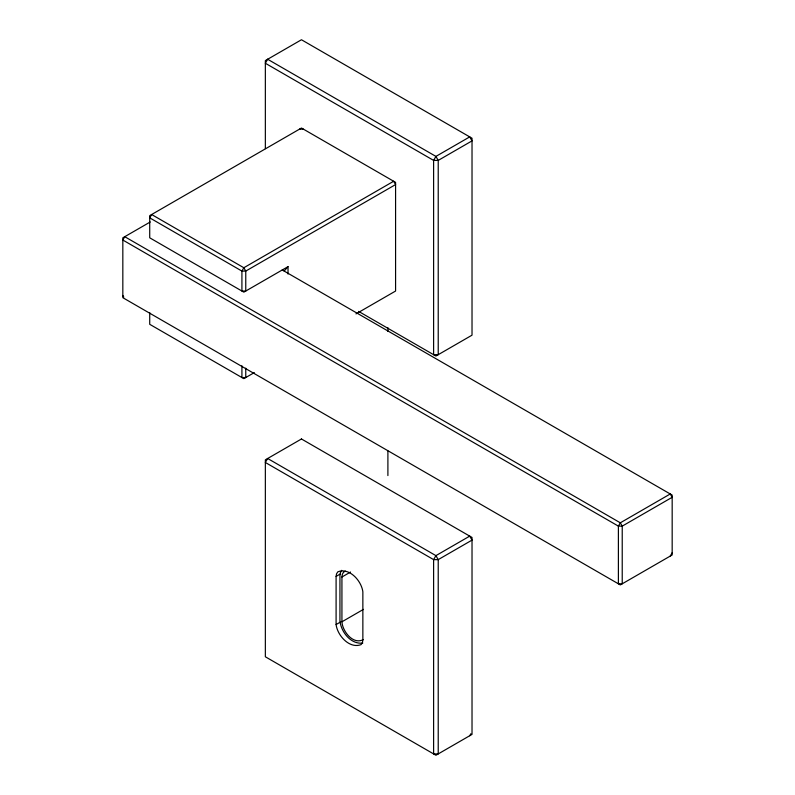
<?xml version="1.0" encoding="UTF-8"?>
<svg xmlns="http://www.w3.org/2000/svg" width="795" height="795" viewBox="0 0 795 795"><rect width="100%" height="100%" fill="white"/><g stroke="black" fill="none" stroke-linecap="round" stroke-linejoin="round"><path stroke-width="1.19" d="M363.176 639.657C353.02 644.954 342.486 631.28 341.93 621.799L341.93 577.011L342.337 574.288L343.47 572.311L345.278 571.088M336.096 576.405L336.553 573.742L337.895 571.784C349.492 567.302 361.546 580.956 362.858 591.848L362.858 640.005L362.401 642.668L361.069 644.626C349.472 649.108 337.408 635.444 336.096 624.552L336.096 576.405L340.34 573.95M341.731 570.343L340.399 572.678L339.942 575.739L339.942 620.776C340.966 631.777 350.814 644.636 362.788 643.066M469.726 735.733L470.869 733.735M670.245 556.073L672.173 552.754M284.173 271.075L288.019 266.643L288.019 274.036M150.255 221.974L122.828 237.804L122.828 297.688L620.309 584.911L672.173 554.97L672.173 495.086L282.185 269.932M288.019 266.643L243.836 292.143L149.718 237.804L149.718 215.634L301.464 128.025L395.582 182.363L395.582 291.04L355.981 313.896M254.32 372.597L243.836 378.649L149.718 324.31L149.718 312.564M341.93 577.011L350.535 572.042M336.096 624.552L340.34 622.107M341.93 621.799L363.444 609.377M299.536 129.128L303.382 129.128M358.595 311.382L435.918 356.021L472.021 335.172L472.021 138.221L301.464 39.75L265.351 60.599L265.351 148.645M122.828 295.472L123.791 297.141M387.9 327.709L387.9 331.406M387.9 450.924L387.9 475.569M245.764 368.145L245.764 377.536L241.918 377.536L241.918 365.799M124.755 236.701L122.828 240.03L618.391 526.131L622.227 526.131L672.173 497.302L670.245 493.973L620.309 522.812L618.391 526.131L618.391 583.798L622.227 583.798L622.227 526.131L620.309 522.812L124.755 236.701M151.646 214.521L149.718 217.85L241.918 271.075L245.764 271.075L395.582 184.579L393.654 181.25L243.836 267.746L241.918 271.075L241.918 291.04L245.764 291.04L245.764 271.075L243.836 267.746L151.646 214.521M267.657 59.267L265.351 63.262L433.613 160.401L438.224 160.401L472.021 140.884L469.726 136.889L435.918 156.406L433.613 160.401L433.613 354.689L438.224 354.689L438.224 160.401L435.918 156.406L267.657 59.267M267.657 458.496L265.351 462.481L433.613 559.63L438.224 559.63L472.021 540.113L469.726 536.118L435.918 555.635L433.613 559.63L433.613 753.918L438.224 753.918L438.224 559.63L435.918 555.635L267.657 458.496M301.464 438.979L265.351 459.828L265.351 656.779L435.918 755.25L472.021 734.401L472.021 537.45L301.464 438.979"/></g></svg>
